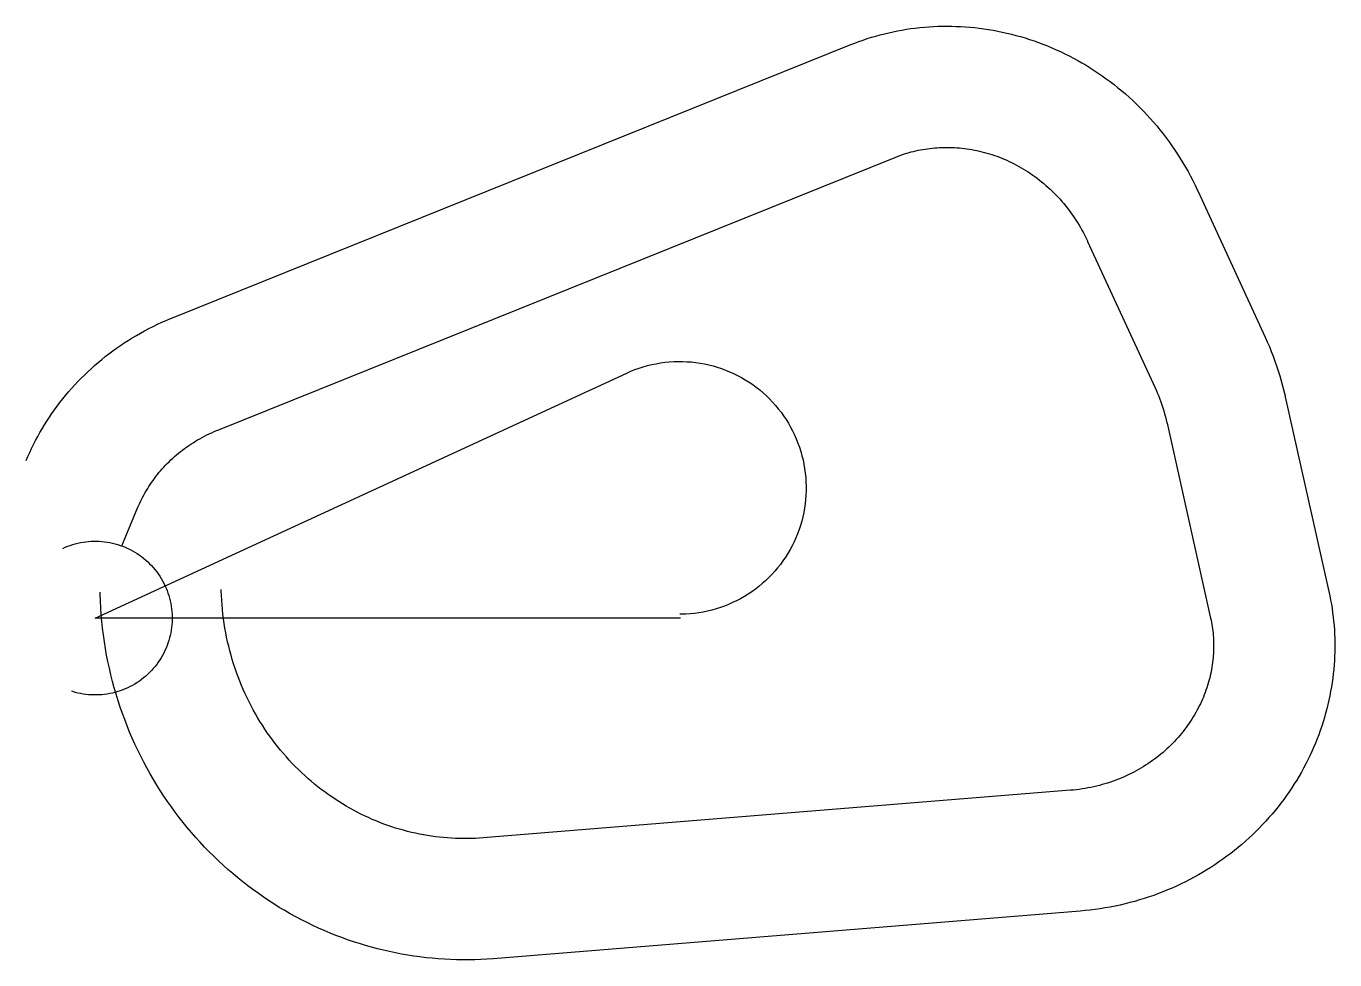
# Model space of a CAD drawing. Header units: metres. Extents: x -2622 to 47056, y -12973 to 22468.
import ezdxf

# ---------------------------------------------------------------- set-up
doc = ezdxf.new("R2010")
doc.units = ezdxf.units.M

msp = doc.modelspace()

# ---------------------------------------------------------------- linework, layer by layer
at = {"layer": 'Boundry', "color": 1}
for p, q in [((2932, 11402), (28678, 21767)), ((4650, 7135), (30396, 17500)), ((41851, 16222), (44413, 10662)), ((37673, 14297), (40236, 8736)), ((45175, 8404), (46831, 1004)), ((40686, 7400), (42342, 0)), ((1011, 2739), (1623, 4207)), ((37023, -6537), (14729, -8345)), ((37395, -11122), (15101, -12930))]:
    msp.add_line(p, q, dxfattribs=at)
at = {"layer": 'NorminalTrack', "color": 1}
msp.add_lwpolyline([(22220, 0), (0, 0), (20180, 9300), (20180, 9300), (20333, 9368), (20488, 9430), (20646, 9486), (20806, 9537), (20967, 9583), (21129, 9623), (21293, 9657), (21459, 9685), (21624, 9708), (21791, 9724), (21958, 9735), (22126, 9740), (22293, 9740), (22460, 9733), (22627, 9721), (22794, 9702), (22960, 9678), (23125, 9648), (23288, 9613), (23451, 9572), (23611, 9525), (23770, 9472), (23927, 9414), (24082, 9351), (24235, 9282), (24385, 9208), (24533, 9129), (24678, 9044), (24819, 8955), (24958, 8861), (25093, 8762), (25224, 8658), (25352, 8550), (25476, 8437), (25596, 8320), (25712, 8199), (25823, 8074), (25930, 7945), (26033, 7813), (26131, 7677), (26224, 7538), (26312, 7395), (26395, 7250), (26473, 7102), (26546, 6951), (26613, 6798), (26675, 6642), (26732, 6484), (26783, 6325), (26828, 6164), (26868, 6001), (26902, 5837), (26930, 5672), (26953, 5506), (26970, 5339), (26981, 5172), (26986, 5005), (26985, 4837), (26978, 4670), (26966, 4503), (26948, 4337), (26924, 4171), (26894, 4006), (26858, 3842), (26817, 3680), (26770, 3519), (26718, 3360), (26660, 3203), (26596, 3048), (26527, 2895), (26453, 2745), (26374, 2598), (26290, 2453), (26200, 2311), (26106, 2173), (26007, 2038), (25903, 1906), (25795, 1779), (25682, 1655), (25566, 1535), (25445, 1419), (25320, 1307), (25191, 1200), (25058, 1098), (24922, 1000), (24783, 907), (24641, 819), (24495, 736), (24347, 658), (24196, 585), (24043, 518), (23887, 455), (23730, 399), (23570, 348), (23409, 302), (23246, 263), (23082, 229), (22917, 200), (22751, 178), (22585, 161), (22418, 150), (22250, 145), (22188, 144)], dxfattribs=at)
at = {"layer": 'WindSpiral', "color": 5}
for points in [[(28678, 21767), (28834, 21828), (28991, 21886), (29149, 21942), (29308, 21995), (29469, 22046), (29631, 22093), (29794, 22138), (29958, 22180), (30123, 22220), (30289, 22256), (30456, 22290), (30623, 22321), (30792, 22349), (30961, 22374), (31131, 22396), (31302, 22416), (31474, 22432), (31646, 22445), (31818, 22455), (31991, 22463), (32165, 22467), (32338, 22468), (32513, 22467), (32687, 22462), (32861, 22454), (33036, 22443), (33211, 22429), (33386, 22412), (33561, 22392), (33736, 22369), (33910, 22342), (34085, 22313), (34259, 22280), (34433, 22245), (34607, 22206), (34780, 22164), (34953, 22119), (35125, 22071), (35297, 22020), (35468, 21966), (35639, 21909), (35808, 21848), (35977, 21785), (36145, 21718), (36313, 21649), (36479, 21576), (36644, 21501), (36809, 21422), (36972, 21341), (37134, 21256), (37294, 21168), (37454, 21078), (37612, 20985), (37769, 20888), (37924, 20789), (38078, 20687), (38230, 20582), (38381, 20474), (38530, 20364), (38677, 20250), (38823, 20134), (38967, 20015), (39109, 19894), (39249, 19769), (39387, 19643), (39523, 19513), (39657, 19381), (39789, 19247), (39919, 19109), (40046, 18970), (40171, 18828), (40294, 18683), (40415, 18537), (40534, 18387), (40649, 18236), (40763, 18082), (40874, 17926), (40982, 17768), (41088, 17608), (41191, 17446), (41291, 17281), (41389, 17115), (41484, 16947), (41576, 16777), (41666, 16604), (41752, 16431), (41835, 16255), (41851, 16222)], [(30396, 17500), (30477, 17531), (30559, 17562), (30641, 17591), (30724, 17619), (30808, 17645), (30893, 17670), (30979, 17694), (31065, 17716), (31152, 17736), (31239, 17756), (31328, 17774), (31416, 17790), (31506, 17805), (31596, 17818), (31686, 17830), (31777, 17840), (31869, 17849), (31961, 17856), (32053, 17861), (32146, 17865), (32239, 17868), (32333, 17868), (32426, 17867), (32521, 17865), (32615, 17861), (32709, 17855), (32804, 17847), (32899, 17838), (32994, 17827), (33090, 17814), (33185, 17800), (33280, 17784), (33376, 17766), (33471, 17747), (33566, 17725), (33661, 17702), (33757, 17678), (33852, 17651), (33946, 17623), (34041, 17593), (34135, 17561), (34230, 17528), (34323, 17493), (34417, 17456), (34510, 17417), (34603, 17376), (34695, 17334), (34787, 17290), (34878, 17245), (34969, 17197), (35059, 17148), (35149, 17097), (35238, 17045), (35326, 16990), (35414, 16934), (35501, 16877), (35587, 16817), (35672, 16756), (35757, 16693), (35841, 16629), (35923, 16563), (36005, 16495), (36086, 16426), (36166, 16355), (36245, 16282), (36323, 16208), (36400, 16133), (36476, 16055), (36550, 15976), (36624, 15896), (36696, 15814), (36767, 15731), (36837, 15646), (36905, 15560), (36972, 15472), (37038, 15383), (37102, 15293), (37165, 15201), (37227, 15108), (37287, 15013), (37345, 14917), (37403, 14820), (37458, 14722), (37512, 14622), (37564, 14521), (37615, 14419), (37664, 14316), (37673, 14297)], [(-2622, 5978), (-2556, 6133), (-2487, 6287), (-2415, 6440), (-2340, 6592), (-2263, 6743), (-2183, 6893), (-2100, 7041), (-2014, 7189), (-1926, 7335), (-1835, 7480), (-1741, 7624), (-1644, 7766), (-1545, 7907), (-1443, 8046), (-1339, 8184), (-1232, 8320), (-1123, 8455), (-1011, 8588), (-896, 8719), (-779, 8848), (-659, 8975), (-537, 9101), (-413, 9225), (-286, 9347), (-157, 9466), (-26, 9584), (108, 9699), (244, 9813), (382, 9924), (522, 10033), (664, 10140), (809, 10244), (955, 10346), (1104, 10446), (1254, 10543), (1407, 10638), (1561, 10730), (1718, 10820), (1876, 10907), (2036, 10991), (2197, 11073), (2361, 11152), (2525, 11229), (2692, 11302), (2860, 11373), (2932, 11402)], [(44413, 10662), (44493, 10484), (44570, 10304), (44644, 10123), (44715, 9941), (44783, 9757), (44848, 9571), (44910, 9384), (44968, 9196), (45023, 9007), (45075, 8816), (45124, 8624), (45170, 8431), (45175, 8404)], [(40236, 8736), (40283, 8632), (40328, 8526), (40372, 8419), (40414, 8312), (40454, 8203), (40492, 8093), (40528, 7982), (40563, 7871), (40596, 7758), (40627, 7645), (40656, 7531), (40683, 7416), (40686, 7400)], [(1623, 4207), (1658, 4288), (1694, 4368), (1732, 4449), (1771, 4529), (1812, 4608), (1854, 4687), (1898, 4766), (1943, 4844), (1990, 4922), (2039, 4999), (2088, 5075), (2140, 5151), (2193, 5226), (2247, 5300), (2303, 5374), (2360, 5447), (2419, 5520), (2480, 5591), (2541, 5662), (2605, 5731), (2669, 5800), (2735, 5868), (2803, 5935), (2871, 6002), (2942, 6067), (3013, 6131), (3086, 6194), (3160, 6256), (3236, 6317), (3313, 6376), (3391, 6435), (3470, 6492), (3551, 6549), (3633, 6603), (3716, 6657), (3800, 6710), (3886, 6761), (3972, 6810), (4060, 6859), (4149, 6906), (4239, 6951), (4330, 6995), (4422, 7038), (4515, 7079), (4609, 7119), (4650, 7135)], [(-1234, 2646), (-1141, 2688), (-1046, 2726), (-951, 2761), (-854, 2792), (-756, 2820), (-657, 2845), (-557, 2866), (-457, 2884), (-356, 2898), (-254, 2909), (-153, 2916), (-51, 2919), (51, 2919), (153, 2916), (254, 2909), (356, 2898), (457, 2884), (557, 2866), (657, 2845), (756, 2820), (854, 2792), (951, 2761), (1046, 2726), (1141, 2688), (1234, 2646), (1326, 2602), (1416, 2554), (1504, 2503), (1590, 2449), (1675, 2392), (1757, 2332), (1837, 2269), (1916, 2204), (1991, 2135), (2065, 2065), (2135, 1991), (2204, 1916), (2269, 1837), (2332, 1757), (2392, 1675), (2449, 1590), (2503, 1504), (2554, 1416), (2602, 1326), (2646, 1234), (2688, 1141), (2726, 1046), (2761, 951), (2792, 854), (2820, 756), (2845, 657), (2866, 557), (2884, 457), (2898, 356), (2909, 254), (2916, 153), (2919, 51), (2919, -51), (2916, -153), (2909, -254), (2898, -356), (2884, -457), (2866, -557), (2845, -657), (2820, -756), (2792, -854), (2761, -951), (2726, -1046), (2688, -1141), (2646, -1234), (2602, -1326), (2554, -1416), (2503, -1504), (2449, -1590), (2392, -1675), (2332, -1757), (2269, -1837), (2204, -1916), (2135, -1991), (2065, -2065), (1991, -2135), (1916, -2204), (1837, -2269), (1757, -2332), (1675, -2392), (1590, -2449), (1504, -2503), (1416, -2554), (1326, -2602), (1234, -2646), (1141, -2688), (1046, -2726), (951, -2761), (854, -2792), (756, -2820), (657, -2845), (557, -2866), (457, -2884), (356, -2898), (254, -2909), (153, -2916), (51, -2919), (-51, -2919), (-153, -2916), (-254, -2909), (-356, -2898), (-457, -2884), (-557, -2866), (-657, -2845), (-756, -2820), (-854, -2792), (-902, -2777)], [(14729, -8345), (14580, -8356), (14430, -8364), (14279, -8370), (14129, -8372), (13978, -8373), (13826, -8371), (13675, -8366), (13523, -8358), (13371, -8348), (13219, -8335), (13067, -8319), (12915, -8301), (12763, -8280), (12611, -8256), (12459, -8230), (12307, -8201), (12155, -8169), (12004, -8134), (11853, -8097), (11703, -8057), (11552, -8014), (11403, -7969), (11253, -7921), (11105, -7870), (10957, -7817), (10809, -7760), (10663, -7702), (10517, -7640), (10372, -7576), (10227, -7509), (10084, -7440), (9942, -7367), (9800, -7293), (9660, -7215), (9521, -7135), (9382, -7053), (9246, -6968), (9110, -6880), (8975, -6790), (8842, -6697), (8711, -6602), (8580, -6504), (8452, -6404), (8324, -6301), (8199, -6196), (8074, -6089), (7952, -5979), (7831, -5867), (7712, -5753), (7595, -5636), (7480, -5517), (7366, -5396), (7255, -5273), (7145, -5147), (7037, -5020), (6932, -4890), (6828, -4758), (6727, -4624), (6628, -4488), (6531, -4351), (6436, -4211), (6343, -4069), (6253, -3925), (6165, -3780), (6080, -3633), (5997, -3484), (5916, -3333), (5838, -3181), (5763, -3027), (5690, -2872), (5619, -2715), (5552, -2556), (5487, -2396), (5424, -2235), (5365, -2072), (5308, -1908), (5253, -1743), (5202, -1576), (5154, -1408), (5108, -1239), (5065, -1069), (5025, -898), (4988, -726), (4954, -554), (4923, -380), (4895, -205), (4870, -30), (4848, 146), (4829, 323), (4813, 501), (4800, 679), (4790, 857), (4784, 1036), (4782, 1087)], [(46831, 1004), (46865, 846), (46896, 686), (46925, 526), (46950, 365), (46973, 203), (46994, 40), (47011, -123), (47026, -286), (47038, -451), (47047, -616), (47053, -781), (47056, -946), (47056, -1112), (47054, -1279), (47048, -1445), (47040, -1612), (47028, -1779), (47014, -1946), (46997, -2113), (46977, -2280), (46953, -2447), (46927, -2614), (46898, -2780), (46866, -2947), (46831, -3113), (46793, -3279), (46752, -3444), (46708, -3609), (46662, -3774), (46612, -3938), (46559, -4101), (46503, -4264), (46445, -4426), (46383, -4588), (46319, -4748), (46251, -4908), (46181, -5067), (46108, -5224), (46031, -5381), (45952, -5537), (45871, -5692), (45786, -5845), (45698, -5997), (45608, -6148), (45515, -6298), (45419, -6446), (45321, -6593), (45219, -6738), (45115, -6882), (45008, -7024), (44899, -7165), (44787, -7304), (44672, -7441), (44555, -7576), (44435, -7710), (44313, -7841), (44188, -7971), (44061, -8099), (43931, -8225), (43799, -8348), (43665, -8470), (43528, -8589), (43389, -8706), (43247, -8821), (43103, -8934), (42958, -9044), (42810, -9152), (42659, -9258), (42507, -9361), (42353, -9462), (42197, -9560), (42038, -9655), (41878, -9748), (41716, -9838), (41552, -9926), (41387, -10011), (41219, -10093), (41050, -10172), (40879, -10248), (40707, -10322), (40533, -10392), (40358, -10460), (40181, -10525), (40003, -10587), (39823, -10645), (39642, -10701), (39460, -10754), (39277, -10803), (39092, -10850), (38907, -10893), (38720, -10933), (38532, -10970), (38344, -11003), (38154, -11034), (37964, -11061), (37773, -11084), (37581, -11105), (37395, -11122)], [(15101, -12930), (14871, -12946), (14641, -12959), (14411, -12968), (14180, -12972), (13949, -12973), (13717, -12969), (13485, -12962), (13253, -12950), (13021, -12934), (12789, -12915), (12557, -12891), (12325, -12863), (12094, -12831), (11862, -12795), (11631, -12755), (11401, -12710), (11170, -12662), (10941, -12610), (10712, -12553), (10484, -12493), (10256, -12428), (10030, -12359), (9804, -12287), (9580, -12210), (9356, -12129), (9134, -12044), (8912, -11956), (8693, -11863), (8474, -11766), (8257, -11666), (8041, -11561), (7827, -11453), (7615, -11340), (7404, -11224), (7195, -11104), (6988, -10981), (6783, -10853), (6580, -10722), (6379, -10587), (6180, -10448), (5983, -10306), (5789, -10160), (5597, -10011), (5407, -9858), (5219, -9701), (5035, -9542), (4852, -9378), (4673, -9212), (4496, -9042), (4322, -8868), (4150, -8692), (3982, -8512), (3817, -8329), (3654, -8143), (3495, -7954), (3339, -7762), (3185, -7567), (3036, -7369), (2889, -7169), (2746, -6965), (2606, -6759), (2470, -6550), (2337, -6338), (2207, -6124), (2082, -5908), (1960, -5689), (1841, -5467), (1726, -5243), (1616, -5017), (1509, -4789), (1405, -4559), (1306, -4327), (1211, -4092), (1119, -3856), (1032, -3618), (949, -3378), (870, -3136), (795, -2893), (724, -2648), (657, -2402), (595, -2154), (537, -1905), (483, -1654), (433, -1403), (388, -1150), (347, -896), (311, -641), (279, -385), (251, -129), (228, 129), (209, 387), (195, 645), (185, 905), (183, 979)], [(42342, 0), (42359, -80), (42375, -161), (42389, -242), (42402, -324), (42414, -406), (42424, -489), (42433, -572), (42441, -656), (42447, -740), (42451, -825), (42454, -910), (42456, -995), (42456, -1081), (42455, -1167), (42452, -1253), (42448, -1340), (42442, -1427), (42434, -1514), (42425, -1601), (42415, -1688), (42403, -1776), (42389, -1863), (42374, -1951), (42357, -2038), (42338, -2126), (42318, -2213), (42297, -2301), (42273, -2388), (42249, -2476), (42222, -2563), (42194, -2650), (42164, -2737), (42133, -2823), (42100, -2910), (42065, -2996), (42029, -3082), (41991, -3167), (41952, -3252), (41911, -3336), (41868, -3421), (41824, -3504), (41778, -3587), (41731, -3670), (41681, -3752), (41631, -3833), (41579, -3914), (41525, -3994), (41469, -4074), (41412, -4153), (41354, -4231), (41294, -4308), (41232, -4384), (41169, -4460), (41104, -4534), (41038, -4608), (40970, -4681), (40901, -4753), (40831, -4824), (40758, -4894), (40685, -4963), (40610, -5030), (40534, -5097), (40456, -5162), (40377, -5227), (40296, -5290), (40214, -5352), (40131, -5412), (40047, -5472), (39961, -5530), (39874, -5587), (39786, -5642), (39696, -5696), (39606, -5749), (39514, -5800), (39421, -5850), (39326, -5898), (39231, -5944), (39135, -5990), (39037, -6033), (38939, -6075), (38839, -6116), (38739, -6154), (38637, -6192), (38535, -6227), (38432, -6261), (38327, -6293), (38222, -6323), (38117, -6352), (38010, -6379), (37902, -6404), (37794, -6427), (37686, -6448), (37576, -6468), (37466, -6485), (37355, -6501), (37244, -6515), (37132, -6527), (37023, -6537)]]:
    msp.add_lwpolyline(points, dxfattribs=at)

doc.saveas('drawing.dxf')
